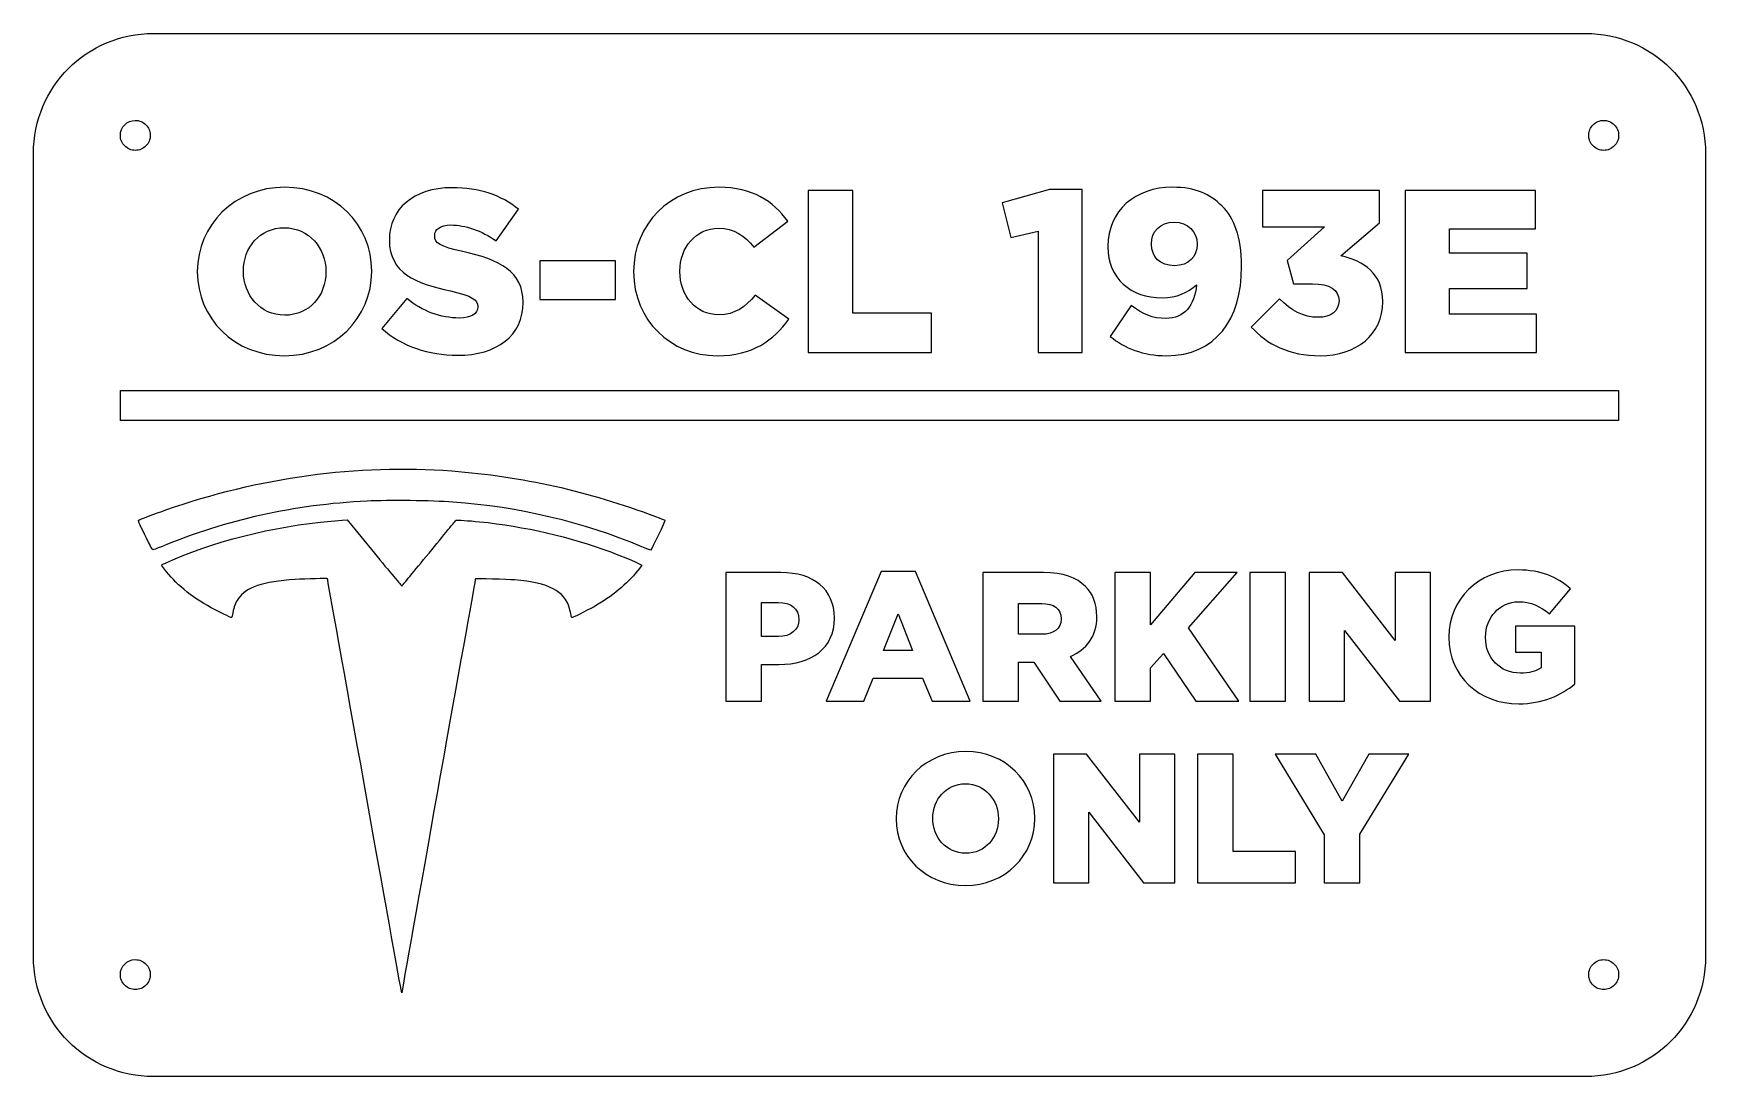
# Model space of a CAD drawing. Header units: millimetres. Extents: x 9 to 288, y 11 to 185.
import ezdxf

# ---------------------------------------------------------------- set-up
doc = ezdxf.new("R2010")
doc.units = ezdxf.units.MM
doc.layers.add('Ebene_1', color=7, linetype='CONTINUOUS')

msp = doc.modelspace()

# ---------------------------------------------------------------- linework, layer by layer
at = {"layer": 'Ebene_1', "color": 7}
for points in [[(28.52384, 184.80652), (267.52384, 184.80652)], [(8.52384, 30.80652), (8.52384, 164.80652)], [(287.52384, 164.80652), (287.52384, 30.80652)], [(226.67186, 147.722635), (233.1182, 153.242549), (233.1182, 158.60806), (213.58619, 158.60806), (213.58619, 152.547735), (223.93121, 152.547735), (217.71648, 146.950619), (218.7973, 143.051938), (221.96256, 143.051938)], [(85.740264, 150.193084), (89.484541, 155.481393)], [(128.74161, 149.150863), (134.37733, 153.512754)], [(75.472451, 151.042303), (75.472451, 151.119503)], [(67.906694, 150.424689), (67.906694, 150.347489)], [(187.80084, 149.305267), (187.80084, 149.228067)], [(195.05779, 149.614075), (195.05779, 149.691275)], [(202.70074, 149.652674), (202.70074, 149.575474)], [(35.868024, 145.097779), (35.868024, 145.020579)], [(43.549582, 145.097781), (43.549582, 145.174981)], [(57.330068, 145.097779), (57.330068, 145.020579)], [(64.973027, 145.097781), (64.973027, 145.174981)], [(108.66919, 145.097779), (108.66919, 145.020579)], [(116.38935, 145.097781), (116.38935, 145.174981)], [(210.1121, 145.908398), (210.1121, 145.985598)], [(70.801754, 140.581489), (66.632868, 135.601986)], [(90.217956, 139.925274), (90.217956, 140.002474)], [(134.57033, 137.146017), (128.93461, 141.1605)], [(216.44265, 140.542887), (211.73335, 135.833589)], [(226.36306, 140.27268), (226.36306, 140.19548)], [(233.65861, 140.041077), (233.65861, 140.118277)], [(82.6522, 139.26906), (82.6522, 139.19186)], [(191.69952, 139.423464), (188.18684, 134.250957)], [(60.008641, 103.60769), (60.855949, 103.65979), (65.404057, 98.11778)], [(109.72477, 96.29955), (110.04115, 96.13814), (109.63304, 95.57705)], [(133.24732, 94.87683), (124.04833, 94.87683), (124.04833, 73.41254)], [(177.06518, 94.87682), (166.91562, 94.87682), (166.91564, 73.41254)], [(261.48123, 87.97757), (264.97685, 92.17845)], [(129.99701, 84.20602), (129.99701, 89.87873), (132.78737, 89.87873)], [(172.86432, 84.57398), (172.86432, 89.72541), (176.75856, 89.72541)], [(136.22166, 87.0577), (136.22166, 86.9964)], [(142.17034, 87.27235), (142.17034, 87.33365)], [(179.97821, 87.18036), (179.97821, 87.11906)], [(185.95753, 87.48699), (185.95753, 87.54829)], [(132.81803, 84.20604), (129.99701, 84.20602)], [(176.78923, 84.57401), (172.86432, 84.57398)], [(244.7084, 84.14466), (244.7084, 84.08336)], [(250.8104, 84.0527), (250.8104, 84.114)], [(265.71276, 76.29489), (265.71276, 85.95383), (255.83918, 85.95383), (255.83918, 81.59964), (260.07072, 81.59964), (260.07072, 78.99326)], [(124.04833, 73.41254), (129.99701, 73.41254), (129.99701, 79.5452), (132.94068, 79.5452)], [(166.91564, 73.41254), (172.86432, 73.41254), (172.86432, 79.91316), (175.40938, 79.91316), (175.47068, 79.91316), (179.79421, 73.41254), (186.66279, 73.41254), (181.54202, 80.89438)], [(152.48854, 53.84847), (152.48854, 53.78717)], [(158.59051, 53.84849), (158.59051, 53.90979)], [(169.53731, 53.84847), (169.53731, 53.78717)], [(175.60866, 53.84849), (175.60866, 53.90979)], [(70.029173, 25.12675), (69.965273, 24.76361), (69.911682, 25.04604)], [(267.52384, 10.80652), (28.52384, 10.80652)]]:
    msp.add_lwpolyline(points, dxfattribs=at)
for points in [[(28.52384, 184.80652)], [(28.023836, 167.807)], [(273.02384, 167.807)], [(137.77418, 131.587502), (158.34841, 131.587502), (158.34841, 138.149637), (145.26273, 138.149637), (145.26273, 158.608061), (137.77418, 158.608061)], [(176.14337, 131.587502), (183.51612, 131.587502), (183.51612, 158.801065), (178.07341, 158.801065), (170.16024, 156.562219), (171.58847, 150.772099), (176.14337, 151.81432)], [(237.40289, 131.587502), (259.32814, 131.587502), (259.32814, 137.956633), (244.81424, 137.956633), (244.81424, 142.241322), (257.78411, 142.241322), (257.78411, 148.147245), (244.81424, 148.147245), (244.81424, 152.238929), (259.13514, 152.238929), (259.13514, 158.608061), (237.40289, 158.608061)], [(92.997232, 140.427085), (105.65829, 140.427085), (105.65829, 146.873418), (92.997232, 146.873418)], [(198.91787, 146.062801)], [(50.459125, 137.802229)], [(50.381925, 131.047089)], [(79.29393, 131.124293)], [(122.60408, 131.047089)], [(197.60544, 131.04709)], [(223.23639, 131.04709)], [(23.023861, 125.226067), (273.02386, 125.226067), (273.02386, 120.226067), (23.023861, 120.226067)], [(110.04159, 99.18521)], [(140.82117, 73.41254), (147.07649, 73.41254), (148.60965, 77.24545), (156.88874, 77.24545), (158.45257, 73.41254), (164.83054, 73.41254), (155.69287, 95.03016), (149.95884, 95.03016)], [(188.96255, 73.41254), (194.91123, 73.41254), (194.91123, 78.96259), (197.08832, 81.38499), (202.48507, 73.41254), (209.62961, 73.41254), (201.22787, 85.64719), (209.35364, 94.87685), (202.30109, 94.87685), (194.91123, 86.16847), (194.91123, 94.87685), (188.96255, 94.87685)], [(211.4694, 73.41254), (217.44874, 73.41254), (217.44874, 94.87685), (211.4694, 94.87685)], [(221.37364, 73.41254), (227.26099, 73.41254), (227.26099, 85.18724), (236.42932, 73.41254), (241.64208, 73.41254), (241.64208, 94.87685), (235.75472, 94.87685), (235.75472, 83.53143), (226.92369, 94.87685), (221.37364, 94.87685)], [(150.35746, 81.87561), (152.77986, 87.9776), (155.1716, 81.87561)], [(256.39112, 72.98325)], [(178.70562, 43.11633), (184.59297, 43.11633), (184.59297, 54.89104), (193.7613, 43.11633), (198.97406, 43.11633), (198.97406, 64.58064), (193.0867, 64.58064), (193.0867, 53.23522), (184.25567, 64.58064), (178.70562, 64.58064)], [(202.7763, 43.11633), (219.11984, 43.11633), (219.11984, 48.32909), (208.725, 48.32909), (208.725, 64.58064), (202.77632, 64.58064)], [(223.87265, 43.11633), (229.852, 43.11633), (229.852, 51.24211), (238.00843, 64.58064), (231.3545, 64.58064), (226.90832, 56.7615), (222.4928, 64.58064), (215.71621, 64.58064), (223.87265, 51.15012)], [(164.07924, 48.05313)], [(164.01794, 42.68705)], [(28.023836, 27.806996)], [(273.02384, 27.806996)]]:
    msp.add_lwpolyline(points, close=True, dxfattribs=at)
for points in [[(8.52384, 164.80652), (8.52384, 175.88652), (17.44384, 184.80652), (28.52384, 184.80652)], [(267.52384, 184.80652), (278.60384, 184.80652), (287.52384, 175.88652), (287.52384, 164.80652)], [(23.023836, 167.807), (23.023836, 169.187712), (24.143124, 170.307), (25.523836, 170.307)], [(25.523836, 170.307), (26.186877, 170.307), (26.822762, 170.043608), (27.291603, 169.574767)], [(268.756073, 169.574767), (269.224914, 170.043608), (269.860799, 170.307), (270.52384, 170.307)], [(270.52384, 170.307), (271.186881, 170.307), (271.822766, 170.043608), (272.291607, 169.574767)], [(23.756069, 166.039233), (23.287228, 166.508074), (23.023836, 167.143959), (23.023836, 167.807)], [(27.291603, 169.574767), (27.760444, 169.105926), (28.023836, 168.470041), (28.023836, 167.807)], [(28.023836, 167.807), (28.023836, 167.143959), (27.760444, 166.508074), (27.291603, 166.039233)], [(268.02384, 167.807), (268.02384, 168.470041), (268.287232, 169.105926), (268.756073, 169.574767)], [(268.756073, 166.039233), (268.287232, 166.508074), (268.02384, 167.143959), (268.02384, 167.807)], [(272.291607, 169.574767), (272.760448, 169.105926), (273.02384, 168.470041), (273.02384, 167.807)], [(273.02384, 167.807), (273.02384, 167.143959), (272.760448, 166.508074), (272.291607, 166.039233)], [(25.523836, 165.307), (24.860795, 165.307), (24.22491, 165.570392), (23.756069, 166.039233)], [(27.291603, 166.039233), (26.822762, 165.570392), (26.186877, 165.307), (25.523836, 165.307)], [(270.52384, 165.307), (269.860799, 165.307), (269.224914, 165.570392), (268.756073, 166.039233)], [(272.291607, 166.039233), (271.822766, 165.570392), (271.186881, 165.307), (270.52384, 165.307)], [(50.459126, 159.14847), (42.121354, 159.14847), (35.868024, 152.85654), (35.868024, 145.097779)], [(64.973027, 145.174981), (64.973027, 152.933742), (58.796899, 159.14847), (50.459126, 159.14847)], [(78.367511, 159.071268), (71.882577, 159.071268), (67.906694, 155.442793), (67.906694, 150.424689)], [(89.484541, 155.481393), (86.55088, 157.836042), (82.961006, 159.071268), (78.367511, 159.071268)], [(122.91289, 159.14847), (114.72952, 159.14847), (108.66919, 152.972342), (108.66919, 145.097779)], [(134.37733, 153.512754), (131.98408, 156.832422), (128.4328, 159.14847), (122.91289, 159.14847)], [(198.57046, 159.14847), (192.39433, 159.14847), (187.80084, 155.28839), (187.80084, 149.305267)], [(206.86963, 155.983205), (204.82379, 158.029047), (202.50774, 159.14847), (198.57046, 159.14847)], [(210.1121, 145.985598), (210.1121, 150.965101), (208.83827, 154.053165), (206.86963, 155.983205)], [(43.549582, 145.174981), (43.549582, 149.073662), (46.290239, 152.39333), (50.381924, 152.39333)], [(50.381924, 152.39333), (54.512209, 152.39333), (57.330068, 148.99646), (57.330068, 145.097779)], [(75.472451, 151.119503), (75.472451, 152.084523), (76.360269, 152.856539), (78.174507, 152.856539)], [(80.143148, 148.417448), (76.39887, 149.266666), (75.472451, 149.807077), (75.472451, 151.042303)], [(78.174507, 152.856539), (80.567756, 152.856539), (83.269812, 151.93012), (85.740264, 150.193084)], [(116.38935, 145.174981), (116.38935, 149.112263), (119.05281, 152.316129), (122.83569, 152.316129)], [(122.83569, 152.316129), (125.42194, 152.316129), (127.19758, 151.080903), (128.74161, 149.150863)], [(195.05779, 149.691275), (195.05779, 151.775718), (196.48602, 153.31975), (198.84066, 153.31975)], [(198.84066, 153.31975), (201.19531, 153.31975), (202.70074, 151.737117), (202.70074, 149.652674)], [(67.906694, 150.347489), (67.906694, 144.788974), (72.345786, 143.16774), (78.097305, 141.855313)], [(90.217956, 140.002474), (90.217956, 145.059179), (86.357876, 147.06642), (80.143148, 148.417448)], [(187.80084, 149.228067), (187.80084, 143.939757), (191.62231, 140.69729), (196.87202, 140.69729)], [(198.91787, 146.062801), (196.56322, 146.062801), (195.05779, 147.568233), (195.05779, 149.614075)], [(202.70074, 149.575474), (202.70074, 147.606833), (201.27251, 146.062801), (198.91787, 146.062801)], [(50.459125, 137.80223), (46.367441, 137.80223), (43.549582, 141.199101), (43.549582, 145.097781)], [(50.381925, 131.04709), (58.719698, 131.04709), (64.973027, 137.339021), (64.973027, 145.097781)], [(122.83569, 137.879432), (119.05281, 137.879432), (116.38935, 141.044697), (116.38935, 145.097781)], [(197.60544, 131.04709), (205.71161, 131.04709), (210.1121, 137.068815), (210.1121, 145.908398)], [(233.65861, 140.118277), (233.65861, 144.711772), (230.53194, 146.873417), (226.67186, 147.722635)], [(35.868024, 145.020579), (35.868024, 137.261818), (42.044152, 131.047089), (50.381925, 131.047089)], [(57.330068, 145.020579), (57.330068, 141.121898), (54.589411, 137.802229), (50.459125, 137.802229)], [(108.66919, 145.020579), (108.66919, 136.953012), (114.88392, 131.047089), (122.60408, 131.047089)], [(196.87202, 140.69729), (199.26527, 140.69729), (201.19531, 141.585109), (202.58494, 142.897536)], [(202.58494, 142.897536), (202.23753, 139.423464), (200.5777, 137.261819), (197.48964, 137.261819)], [(221.96256, 143.051938), (224.78042, 143.051938), (226.36306, 142.009716), (226.36306, 140.27268)], [(79.564136, 137.339022), (76.437471, 137.339022), (73.465209, 138.458445), (70.801754, 140.581489)], [(78.097305, 141.855313), (81.764381, 141.006096), (82.6522, 140.388483), (82.6522, 139.26906)], [(79.29393, 131.124292), (85.856066, 131.124292), (90.217956, 134.40536), (90.217956, 139.925274)], [(128.93461, 141.1605), (127.31338, 139.191859), (125.65355, 137.879432), (122.83569, 137.879432)], [(222.88898, 137.454823), (220.41853, 137.454823), (218.37269, 138.574246), (216.44265, 140.542887)], [(226.36306, 140.19548), (226.36306, 138.535645), (225.01203, 137.454823), (222.88898, 137.454823)], [(223.23639, 131.04709), (229.25812, 131.04709), (233.65861, 134.559763), (233.65861, 140.041077)], [(82.6522, 139.19186), (82.6522, 138.033836), (81.571377, 137.339022), (79.564136, 137.339022)], [(122.60408, 131.04709), (128.58721, 131.04709), (132.02268, 133.633344), (134.57033, 137.146017)], [(197.48964, 137.261819), (195.32799, 137.261819), (193.55235, 137.956633), (191.69952, 139.423464)], [(66.632868, 135.601986), (69.952537, 132.629724), (74.507431, 131.124293), (79.29393, 131.124293)], [(188.18684, 134.250957), (190.65729, 132.320917), (193.59096, 131.04709), (197.60544, 131.04709)], [(211.73335, 135.833589), (214.35821, 132.93853), (218.02528, 131.04709), (223.23639, 131.04709)], [(30.594122, 105.32362), (46.098102, 110.77247), (62.655982, 113.03046), (78.327144, 111.833)], [(78.327144, 111.833), (90.048258, 110.93738), (101.09483, 108.46492), (112.33954, 104.22034)], [(64.196608, 106.79296), (51.960678, 106.18965), (40.70339, 103.69602), (29.884494, 99.19243)], [(78.528881, 106.62907), (75.019066, 106.88367), (67.727427, 106.96704), (64.196608, 106.79296)], [(110.04159, 99.18521), (100.40348, 103.25005), (89.453456, 105.83664), (78.528881, 106.62907)], [(27.389139, 100.59173), (26.428137, 102.53072), (25.980282, 103.53798), (26.048735, 103.60644)], [(26.048735, 103.60644), (26.118835, 103.67654), (28.940304, 104.74239), (30.594122, 105.32362)], [(31.8046, 97.00961), (39.941066, 100.54931), (50.517231, 103.02352), (60.008641, 103.60769)], [(74.525218, 98.1345), (76.972772, 101.11713), (79.012722, 103.58062), (79.058404, 103.60886)], [(79.058404, 103.60886), (79.153724, 103.66776), (81.189258, 103.53666), (82.967302, 103.35676)], [(82.967302, 103.35676), (90.465567, 102.5988), (97.996432, 100.86369), (104.83654, 98.31808)], [(113.89367, 103.61378), (113.98557, 103.52178), (111.7372, 98.82821), (111.50938, 98.63641)], [(112.33954, 104.22034), (113.17672, 103.90431), (113.8761, 103.63137), (113.89367, 103.61378)], [(28.426114, 98.66786), (28.369284, 98.68966), (27.902733, 99.55536), (27.389139, 100.59173)], [(29.884494, 99.19243), (29.139099, 98.88217), (28.482864, 98.6461), (28.426114, 98.66786)], [(65.404057, 98.11778), (67.905488, 95.0697), (69.979794, 92.60635), (70.013627, 92.64366)], [(70.013627, 92.64366), (70.047377, 92.68096), (72.077675, 95.15188), (74.525218, 98.1345)], [(104.83654, 98.31808), (106.45084, 97.71733), (109.04754, 96.64501), (109.72477, 96.29955)], [(111.50938, 98.63641), (111.47878, 98.61061), (110.81831, 98.85765), (110.04159, 99.18521)], [(29.908181, 96.13394), (29.908181, 96.16904), (30.044365, 96.25379), (30.210784, 96.32267)], [(30.386392, 95.43586), (30.123361, 95.7849), (29.908181, 96.09902), (29.908181, 96.13394)], [(30.210784, 96.32267), (30.377238, 96.39167), (31.094441, 96.70067), (31.8046, 97.00961)], [(38.16026, 88.99925), (34.808229, 90.88114), (32.176602, 93.06004), (30.386392, 95.43586)], [(109.63304, 95.57705), (108.04702, 93.39647), (105.56065, 91.2536), (102.4815, 89.41352)], [(142.17034, 87.33365), (142.17034, 92.08647), (138.67472, 94.87683), (133.24732, 94.87683)], [(184.05641, 92.54641), (182.61523, 94.01824), (180.34615, 94.87682), (177.06518, 94.87682)], [(256.26847, 95.3061), (249.61453, 95.3061), (244.7084, 90.39997), (244.7084, 84.14466)], [(264.97685, 92.17845), (262.70776, 94.1409), (260.04005, 95.3061), (256.26847, 95.3061)], [(52.180926, 93.71364), (46.798571, 93.39268), (44.030279, 92.45014), (42.692295, 90.483)], [(57.587685, 93.85035), (57.587685, 93.91255), (53.989523, 93.82155), (52.180926, 93.71364)], [(69.911682, 25.04604), (69.770113, 25.79269), (57.587685, 93.80661), (57.587685, 93.85035)], [(82.273435, 93.81353), (82.239795, 93.77663), (72.157095, 37.21535), (70.029173, 25.12675)], [(88.817939, 93.64216), (87.562064, 93.74874), (82.339067, 93.88552), (82.273435, 93.81353)], [(97.962892, 88.87621), (97.108897, 91.83768), (94.585621, 93.15273), (88.817939, 93.64216)], [(185.95753, 87.54829), (185.95753, 89.66406), (185.3136, 91.31987), (184.05641, 92.54641)], [(42.692295, 90.483), (42.199002, 89.75773), (41.993043, 89.24059), (41.777734, 88.18676)], [(102.4815, 89.41352), (101.63468, 88.90745), (98.831399, 87.50044), (98.449199, 87.38964)], [(132.78737, 89.87873), (134.9338, 89.87873), (136.22166, 88.8975), (136.22166, 87.0577)], [(176.75856, 89.72541), (178.75168, 89.72541), (179.97821, 88.86684), (179.97821, 87.18036)], [(250.8104, 84.114), (250.8104, 87.39497), (253.20214, 90.00135), (256.29913, 90.00135)], [(256.29913, 90.00135), (258.4149, 90.00135), (259.94806, 89.26543), (261.48123, 87.97757)], [(41.583268, 87.37278), (41.517798, 87.30738), (39.280954, 88.37006), (38.16026, 88.99925)], [(41.777734, 88.18676), (41.690324, 87.75857), (41.602769, 87.39227), (41.583268, 87.37278)], [(98.217832, 87.76588), (98.186132, 88.0005), (98.071352, 88.50016), (97.962892, 88.87621)], [(98.449199, 87.38964), (98.291462, 87.34384), (98.270312, 87.37824), (98.217832, 87.76588)], [(136.22166, 86.9964), (136.22166, 85.30992), (134.9338, 84.20604), (132.81803, 84.20604)], [(132.94068, 79.5452), (138.2761, 79.5452), (142.17034, 82.2129), (142.17034, 87.27235)], [(179.97821, 87.11906), (179.97821, 85.55523), (178.813, 84.57401), (176.78923, 84.57401)], [(181.54202, 80.89438), (184.20973, 82.02892), (185.95753, 84.20602), (185.95753, 87.48699)], [(244.7084, 84.08336), (244.7084, 77.58275), (249.70652, 72.98325), (256.39112, 72.98325)], [(256.63643, 78.10402), (253.2328, 78.10402), (250.8104, 80.58775), (250.8104, 84.0527)], [(260.07072, 78.99326), (259.18148, 78.41065), (258.0776, 78.10402), (256.63643, 78.10402)], [(256.39112, 72.98325), (260.28536, 72.98325), (263.44368, 74.42443), (265.71276, 76.29489)], [(164.07926, 65.00991), (157.45599, 65.00991), (152.48854, 60.01179), (152.48854, 53.84847)], [(175.60866, 53.90979), (175.60866, 60.07312), (170.70254, 65.00991), (164.07926, 65.00991)], [(158.59051, 53.90979), (158.59051, 57.00679), (160.76761, 59.64383), (164.01792, 59.64383)], [(164.01792, 59.64383), (167.29889, 59.64383), (169.53731, 56.94546), (169.53731, 53.84847)], [(152.48854, 53.78717), (152.48854, 47.62385), (157.39466, 42.68705), (164.01794, 42.68705)], [(164.07924, 48.05312), (160.82893, 48.05312), (158.59051, 50.75149), (158.59051, 53.84849)], [(164.01794, 42.68704), (170.64121, 42.68704), (175.60866, 47.68516), (175.60866, 53.84849)], [(169.53731, 53.78717), (169.53731, 50.69018), (167.36022, 48.05313), (164.07924, 48.05313)], [(28.52384, 10.80652), (17.44384, 10.80652), (8.52384, 19.72652), (8.52384, 30.80652)], [(287.52384, 30.80652), (287.52384, 19.72652), (278.60384, 10.80652), (267.52384, 10.80652)], [(23.023836, 27.806996), (23.023836, 29.187708), (24.143124, 30.306996), (25.523836, 30.306996)], [(25.523836, 30.306996), (26.186877, 30.306996), (26.822762, 30.043604), (27.291603, 29.574763)], [(27.291603, 29.574763), (27.760444, 29.105922), (28.023836, 28.470037), (28.023836, 27.806996)], [(268.02384, 27.806996), (268.02384, 28.470037), (268.287232, 29.105922), (268.756073, 29.574763)], [(268.756073, 29.574763), (269.224914, 30.043604), (269.860799, 30.306996), (270.52384, 30.306996)], [(270.52384, 30.306996), (271.186881, 30.306996), (271.822766, 30.043604), (272.291607, 29.574763)], [(272.291607, 29.574763), (272.760448, 29.105922), (273.02384, 28.470037), (273.02384, 27.806996)], [(23.756069, 26.039229), (23.287228, 26.50807), (23.023836, 27.143955), (23.023836, 27.806996)], [(25.523836, 25.306996), (24.860795, 25.306996), (24.22491, 25.570388), (23.756069, 26.039229)], [(27.291603, 26.039229), (26.822762, 25.570388), (26.186877, 25.306996), (25.523836, 25.306996)], [(28.023836, 27.806996), (28.023836, 27.143955), (27.760444, 26.50807), (27.291603, 26.039229)], [(268.756073, 26.039229), (268.287232, 26.50807), (268.02384, 27.143955), (268.02384, 27.806996)], [(270.52384, 25.306996), (269.860799, 25.306996), (269.224914, 25.570388), (268.756073, 26.039229)], [(272.291607, 26.039229), (271.822766, 25.570388), (271.186881, 25.306996), (270.52384, 25.306996)], [(273.02384, 27.806996), (273.02384, 27.143955), (272.760448, 26.50807), (272.291607, 26.039229)]]:
    msp.add_open_spline(points, degree=3, dxfattribs=at)

doc.saveas('drawing.dxf')
